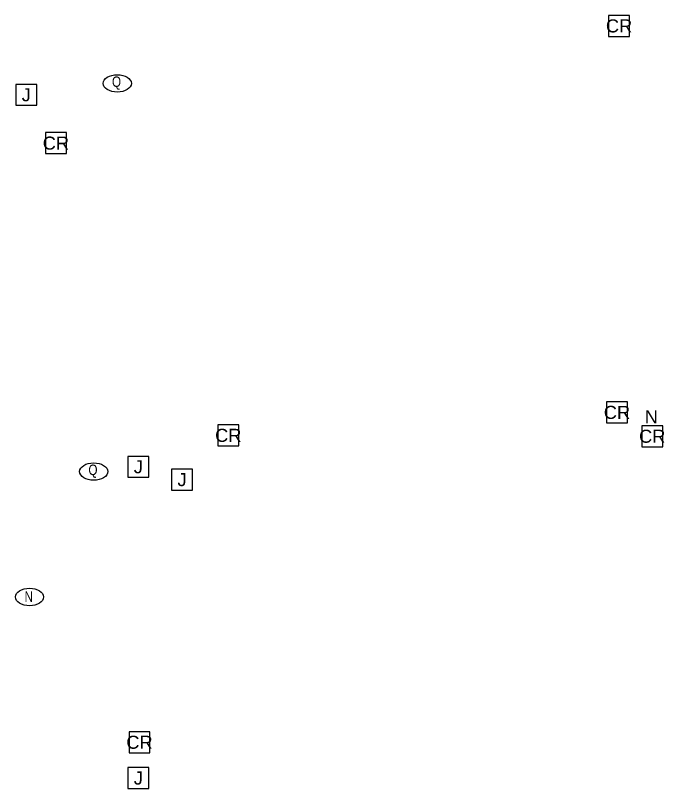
# Model space of a CAD drawing. Header units: inches. Extents: x 23 to 6400, y -2214 to 4412.
# Drawn here: x 3369 to 3866, y 1964 to 2556 of the extents above; entities that cross this region are included whole.
import ezdxf
from ezdxf.enums import TextEntityAlignment as Align

# ---------------------------------------------------------------- set-up
doc = ezdxf.new("R2010")
doc.units = ezdxf.units.IN
doc.header["$LTSCALE"] = 96
doc.header["$MEASUREMENT"] = 0
doc.linetypes.add('HIDDEN4', pattern=[0.09375, 0.0625, -0.03125])
for name, color, linetype in [('A-Powr-Demo', 1, 'HIDDEN4'), ('A-Powr-Exst', 15, 'Continuous'), ('A-Powr-Neww', 4, 'Continuous'), ('Legend 300$0$A-Powr-Neww', 4, 'Continuous')]:
    doc.layers.add(name, color=color, linetype=linetype)
doc.styles.add('OTJ_Title1', font='swiss.ttf')
doc.styles.add('XFINE_1', font='swissl.ttf', dxfattribs={"height": 1.25})
doc.styles.add('XFINE_1-8', font='swissl.ttf', dxfattribs={"height": 10})

# ---------------------------------------------------------------- blocks, each defined once
blk = doc.blocks.new('A$C63DA0F89')
at = {"color": 0, "linetype": 'ByBlock', "lineweight": -2}
blk.add_lwpolyline([(8.79, 0), (24.79, 0), (24.79, 16), (8.79, 16)], close=True, dxfattribs=at)
at = {"color": 0, "linetype": 'ByBlock', "lineweight": -2, "style": 'OTJ_Title1', "flags": 8}
blk.add_attdef('CODE', text='', height=8, dxfattribs=at).set_placement((16.79, 8), align=Align.MIDDLE)
blk = doc.blocks.new('A$C727C1CD3')
at = {"color": 0, "linetype": 'ByBlock', "lineweight": -2}
blk.add_ellipse((13.72, 6.66), major_axis=(10.78, 0), ratio=0.619048, dxfattribs=at)
at = {"layer": 'Legend 300$0$A-Powr-Neww', "style": 'XFINE_1', "width": 0.8, "flags": 8}
blk.add_attdef('EQUIP', text='', height=8, dxfattribs=at).set_placement((15.04, 6.95), align=Align.MIDDLE)

msp = doc.modelspace()

# ---------------------------------------------------------------- block references
at = {"layer": 'A-Powr-Demo', "linetype": 'Continuous', "lineweight": -3}
ref = msp.add_blockref('A$C63DA0F89', (3814.3, 2540.22), dxfattribs=at)
ref.add_attrib('CODE', 'CR', dxfattribs={"layer": '0', "color": 0, "linetype": 'ByBlock', "lineweight": -2, "height": 10, "style": 'OTJ_Title1', "flags": 8}).set_placement((3831.09, 2548.22), align=Align.MIDDLE)
at = {"layer": 'A-Powr-Exst', "color": 15}
ref = msp.add_blockref('A$C727C1CD3', (3432.88, 2497.54), dxfattribs=at)
ref.add_attrib('EQUIP', 'Q', dxfattribs={"layer": 'Legend 300$0$A-Powr-Neww', "height": 8, "style": 'XFINE_1', "width": 0.8, "flags": 8}).set_placement((3446.03, 2504.48), align=Align.MIDDLE)
at = {"layer": 'A-Powr-Exst', "color": 15, "linetype": 'Continuous', "lineweight": -3}
ref = msp.add_blockref('A$C63DA0F89', (3360.06, 2487.47), dxfattribs=at)
ref.add_attrib('CODE', 'J', dxfattribs={"layer": '0', "color": 0, "linetype": 'ByBlock', "lineweight": -2, "height": 10, "style": 'OTJ_Title1', "flags": 8}).set_placement((3376.85, 2495.47), align=Align.MIDDLE)
ref = msp.add_blockref('A$C63DA0F89', (3382.78, 2450.49), dxfattribs=at)
ref.add_attrib('CODE', 'CR', dxfattribs={"layer": '0', "color": 0, "linetype": 'ByBlock', "lineweight": -2, "height": 10, "style": 'OTJ_Title1', "flags": 8}).set_placement((3399.57, 2458.49), align=Align.MIDDLE)
ref = msp.add_blockref('A$C63DA0F89', (3812.69, 2244.3), dxfattribs=at)
ref.add_attrib('CODE', 'CR', dxfattribs={"layer": '0', "color": 0, "linetype": 'ByBlock', "lineweight": -2, "height": 10, "style": 'OTJ_Title1', "flags": 8}).set_placement((3829.49, 2252.3), align=Align.MIDDLE)
ref = msp.add_blockref('A$C63DA0F89', (3514.88, 2226.71), dxfattribs=at)
ref.add_attrib('CODE', 'CR', dxfattribs={"layer": '0', "color": 0, "linetype": 'ByBlock', "lineweight": -2, "height": 10, "style": 'OTJ_Title1', "flags": 8}).set_placement((3531.67, 2234.71), align=Align.MIDDLE)
ref = msp.add_blockref('A$C63DA0F89', (3445.94, 2202.57), dxfattribs=at)
ref.add_attrib('CODE', 'J', dxfattribs={"layer": '0', "color": 0, "linetype": 'ByBlock', "lineweight": -2, "height": 10, "style": 'OTJ_Title1', "flags": 8}).set_placement((3462.73, 2210.57), align=Align.MIDDLE)
at = {"layer": 'A-Powr-Exst', "color": 15}
ref = msp.add_blockref('A$C727C1CD3', (3414.83, 2200.32), dxfattribs=at)
ref.add_attrib('EQUIP', 'Q', dxfattribs={"layer": 'Legend 300$0$A-Powr-Neww', "height": 8, "style": 'XFINE_1', "width": 0.8, "flags": 8}).set_placement((3427.98, 2207.27), align=Align.MIDDLE)
at = {"layer": 'A-Powr-Exst', "color": 15, "linetype": 'Continuous', "lineweight": -3}
ref = msp.add_blockref('A$C63DA0F89', (3479.43, 2192.75), dxfattribs=at)
ref.add_attrib('CODE', 'J', dxfattribs={"layer": '0', "color": 0, "linetype": 'ByBlock', "lineweight": -2, "height": 10, "style": 'OTJ_Title1', "flags": 8}).set_placement((3496.22, 2200.75), align=Align.MIDDLE)
at = {"layer": 'A-Powr-Exst', "color": 15}
ref = msp.add_blockref('A$C727C1CD3', (3365.64, 2104.26), dxfattribs=at)
ref.add_attrib('EQUIP', 'N', dxfattribs={"layer": 'Legend 300$0$A-Powr-Neww', "height": 8, "style": 'XFINE_1', "width": 0.8, "flags": 8}).set_placement((3378.79, 2111.21), align=Align.MIDDLE)
at = {"layer": 'A-Powr-Exst', "color": 15, "linetype": 'Continuous', "lineweight": -3}
ref = msp.add_blockref('A$C63DA0F89', (3446.82, 1991.69), dxfattribs=at)
ref.add_attrib('CODE', 'CR', dxfattribs={"layer": '0', "color": 0, "linetype": 'ByBlock', "lineweight": -2, "height": 10, "style": 'OTJ_Title1', "flags": 8}).set_placement((3463.61, 1999.69), align=Align.MIDDLE)
ref = msp.add_blockref('A$C63DA0F89', (3445.94, 1964.24), dxfattribs=at)
ref.add_attrib('CODE', 'J', dxfattribs={"layer": '0', "color": 0, "linetype": 'ByBlock', "lineweight": -2, "height": 10, "style": 'OTJ_Title1', "flags": 8}).set_placement((3462.73, 1972.24), align=Align.MIDDLE)
at = {"layer": 'A-Powr-Neww', "linetype": 'Continuous', "lineweight": -3}
ref = msp.add_blockref('A$C63DA0F89', (3839.71, 2226), dxfattribs=at)
ref.add_attrib('CODE', 'CR', dxfattribs={"layer": '0', "color": 0, "linetype": 'ByBlock', "lineweight": -2, "height": 10, "style": 'OTJ_Title1', "flags": 8}).set_placement((3856.5, 2234), align=Align.MIDDLE)

# ---------------------------------------------------------------- texts
at = {"layer": 'A-Powr-Neww', "color": 4, "linetype": 'Continuous', "lineweight": -3, "style": 'XFINE_1-8'}
msp.add_text('N', height=10, dxfattribs=at).set_placement((3850.79, 2243.89))

doc.saveas('drawing.dxf')
